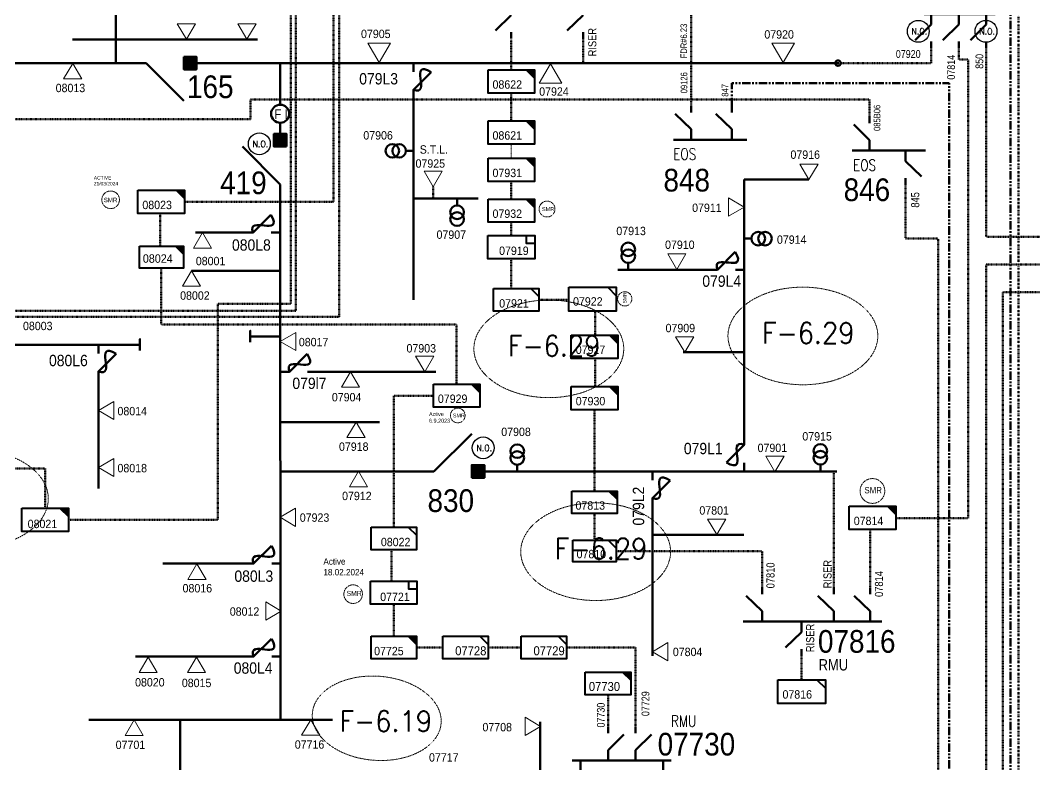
# Model space of a CAD drawing. Header units: metres. Extents: x 65984 to 144644, y -19036 to 23726.
# Drawn here: x 123070.7 to 123517.7, y 20400.7 to 20728.6 of the extents above; entities that cross this region are included whole.
import ezdxf
from ezdxf.enums import TextEntityAlignment as Align

# ---------------------------------------------------------------- set-up
doc = ezdxf.new("R2010")
doc.units = ezdxf.units.M
doc.header["$MEASUREMENT"] = 0
for name, pattern in [('( Phantom )', [2.5, 1.25, -0.25, 0.25, -0.25, 0.25, -0.25]), ('DGN Style 3', [0.013877, 0, -0.013877]), ('DGN Style 4', [1.6, 0.8, -0.4, 0, -0.4])]:
    doc.linetypes.add(name, pattern=pattern)
doc.layers.get('0').update_dxf_attribs({"color": 95, "lineweight": 40})
for name, color, linetype, lineweight in [('ABS', 7, 'Continuous', 40), ('ABS NUMBER', 112, 'Continuous', 30), ('d_eos', 111, 'Continuous', 40), ('d_eos no', 121, 'Continuous', 40), ('d_fco', 5, 'Continuous', 40), ('d_fco text', 95, 'Continuous', 40), ('d_oh branch', 94, 'Continuous', 40), ('d_switch', 95, 'Continuous', 40), ('d_tf', 1, 'Continuous', 40), ('d_tf no', 6, 'Continuous', 40), ('d_tf_200', 1, 'Continuous', 40), ('d_ug cable', 95, 'Continuous', 40), ('d_ug main line', 95, 'Continuous', 40), ('d_unit sub', 7, 'Continuous', 40), ('EARTH FAULT INDICATOR', 95, 'Continuous', 40), ('fedr no', 95, 'Continuous', 40), ('Level 37', 7, 'Continuous', 0), ('O H MAIN FEEDER', 4, 'Continuous', 100), ('SW N O', 114, 'Continuous', 30)]:
    doc.layers.add(name, color=color, linetype=linetype, lineweight=lineweight)
doc.styles.add('NASKHF', font='naskhf.shx', dxfattribs={"height": 8})
doc.styles.add('Style-Andalus', font='andlso.ttf')
doc.styles.add('Style-Arial', font='arial.ttf')
doc.styles.add('Style-ENGINEERING', font='ENGINEERING.shx')
doc.styles.add('Style-msdefault', font='msdefault.shx')
doc.styles.add('Style-STANDARD', font='STANDARD.shx')

# ---------------------------------------------------------------- blocks, each defined once
blk = doc.blocks.new('FUSE01')
at = {"color": 0, "linetype": 'ByBlock', "lineweight": -2}
blk.add_line((0, -17.15), (0, -22.55), dxfattribs=at)
at = {"color": 0, "linetype": 'ByBlock', "lineweight": -2, "flags": 128}
blk.add_lwpolyline([(0, 0.05), (0, -5.75), (-11.2, -16.95)], dxfattribs=at)
at = {"color": 0, "linetype": 'ByBlock', "lineweight": -2}
blk.add_open_spline([(-11.2, -16.95), (3.4, -25.35), (-11.6, -1.35), (0, -5.75)], degree=3, dxfattribs=at)
blk = doc.blocks.new('TFU_67')
at = {"layer": 'd_tf_200', "color": 251, "linetype": 'Continuous', "lineweight": 53}
blk.add_line((0, 10), (0, 0), dxfattribs=at)
for centre in [(0, 30), (0, 20)]:
    blk.add_circle(centre, 10, dxfattribs=at)
blk = doc.blocks.new('TF3')
at = {"color": 0, "linetype": 'ByBlock', "lineweight": -2}
for p, q in [((11.3, 9), (18.3, 9)), ((18.3, 9), (18.3, 2))]:
    blk.add_line(p, q, dxfattribs=at)
at = {"color": 0, "linetype": 'ByBlock', "lineweight": -2, "flags": 128}
blk.add_lwpolyline([(18.3, 2), (11.3, 2), (11.3, 9)], dxfattribs=at)
at = {"color": 0, "linetype": 'ByBlock', "lineweight": -2}
blk.add_3dface([(-21.7, 9), (18.3, 9), (18.3, -11), (-21.7, -11)], dxfattribs=at)
blk = doc.blocks.new('TF_8')
at = {"color": 0, "linetype": 'ByBlock', "lineweight": -2}
blk.add_line((6.3, 4.95), (9.9, 1.35), dxfattribs=at)
blk.add_3dface([(-10.1, 4.95), (9.9, 4.95), (9.9, -5.05), (-10.1, -5.05)], dxfattribs=at)
blk = doc.blocks.new('exist.us-1000kva')
at = {"color": 0, "linetype": 'ByBlock', "lineweight": -2, "flags": 128}
blk.add_lwpolyline([(39.99, 12.92), (32.8, 20), (40, 20)], close=True, dxfattribs=at)
at = {"color": 0, "linetype": 'ByBlock', "lineweight": -2, "extrusion": (0, 0, -1)}
blk.add_solid([(-39.99, 12.92), (-32.8, 20), (-40, 20)], dxfattribs=at)
at = {"color": 0, "linetype": 'ByBlock', "lineweight": -2, "xscale": 2, "yscale": 2}
blk.add_blockref('TF_8', (20.2, 10.1), dxfattribs=at)
blk = doc.blocks.new('ABS2_1_1')
at = {"color": 0, "linetype": 'ByBlock', "lineweight": -2, "ltscale": 500}
for q in [(-29900, 43500), (0, 0)]:
    blk.add_line((0, 13600), q, dxfattribs=at)
at = {"color": 0, "linetype": 'ByBlock', "lineweight": -2, "ltscale": 500, "flags": 128}
for points in [[(5000, 43600), (-5000, 43600), (-5000, 53600), (5000, 53600)], [(3791, 49653), (3791, 49653), (3791, 49653)]]:
    blk.add_lwpolyline(points, close=True, dxfattribs=at)
at = {"color": 0, "linetype": 'ByBlock', "lineweight": -2, "ltscale": 500}
for points in [[(5000, 43600), (-5000, 43600), (5000, 53600), (-5000, 53600)], [(3791, 49653), (3791, 49653), (3791, 49653)]]:
    blk.add_solid(points, dxfattribs=at)
blk = doc.blocks.new('*U919')
at = {"layer": 'EARTH FAULT INDICATOR', "color": 251, "linetype": 'Continuous', "lineweight": 100}
blk.add_circle((0.02, 0.13), 4, dxfattribs=at)
at = {"layer": 'EARTH FAULT INDICATOR', "color": 251, "lineweight": 140, "style": 'Style-Andalus', "width": 0.9}
blk.add_text('F I', height=4.234, dxfattribs=at).set_placement((-2.61, 2.11), align=Align.TOP_LEFT)
blk = doc.blocks.new('*U933')
at = {"layer": 'd_eos', "color": 251, "linetype": 'Continuous', "lineweight": 211, "ltscale": 0.638341}
for p, q in [((2.81, 10.59), (-3.99, 17.6)), ((7.46, 13.65), (7.46, -17.57)), ((-4.63, 10.59), (-7.46, 10.59)), ((7.46, 10.59), (2.81, 10.59)), ((2.81, -1.55), (-3.99, 5.45)), ((-4.63, -1.55), (-7.46, -1.55)), ((7.46, -1.55), (2.81, -1.55)), ((2.81, -13.69), (-3.99, -6.69)), ((-4.64, -13.69), (-7.46, -13.69)), ((7.46, -13.7), (2.81, -13.7))]:
    blk.add_line(p, q, dxfattribs=at)
blk = doc.blocks.new('*U930')
at = {"layer": 'd_eos', "color": 7, "linetype": 'Continuous', "lineweight": 211, "ltscale": 0.638341}
for p, q in [((-8.42, 12.09), (-8.42, 14.92)), ((-8.42, 4.65), (-15.42, 11.44)), ((-8.42, 0), (-8.42, 4.65)), ((-16.16, 0), (16.16, 0)), ((7.44, 0), (7.44, -4.65)), ((7.44, -4.65), (14.44, -11.45)), ((7.44, -12.1), (7.44, -14.92))]:
    blk.add_line(p, q, dxfattribs=at)
blk = doc.blocks.new('*U969')
at = {"layer": 'SW N O', "color": 3, "ltscale": 0.426762}
blk.add_circle((0, 0), 16.8, dxfattribs=at)
at = {"layer": 'SW N O', "color": 3, "style": 'Style-STANDARD'}
blk.add_text('N.O.', height=9.6, dxfattribs=at).set_placement((1.7, -0.2), align=Align.MIDDLE_CENTER)
blk = doc.blocks.new('TRA1_489')
at = {"layer": 'd_tf', "color": 3, "linetype": 'Continuous', "lineweight": 0, "ltscale": 0.000351504, "flags": 128}
blk.add_lwpolyline([(10, -17), (0, 0), (-10, -17)], close=True, dxfattribs=at)
blk = doc.blocks.new('TRA1_488')
at = {"layer": 'd_tf', "color": 3, "linetype": 'Continuous', "lineweight": 0, "ltscale": 0.000351504, "xscale": 1.000046564039523, "yscale": 1.000046564039523, "zscale": 1.000046564039523, "rotation": 180}
blk.add_blockref('TRA1_489', (0, 0), dxfattribs=at)
blk = doc.blocks.new('TRA1_491')
at = {"layer": 'd_tf', "color": 3, "linetype": 'Continuous', "lineweight": 0, "ltscale": 0.000351504, "extrusion": (0, 0, -1), "flags": 128}
blk.add_lwpolyline([(-10, -17), (0, 0), (10, -17)], close=True, dxfattribs=at)
blk = doc.blocks.new('TRA1_490')
at = {"layer": 'd_tf', "color": 3, "linetype": 'Continuous', "lineweight": 0, "ltscale": 0.000351504, "xscale": 1.000046564039522, "yscale": 1.000046564039522, "zscale": 1.000046564039522, "rotation": 180}
blk.add_blockref('TRA1_491', (0, 0), dxfattribs=at)
blk = doc.blocks.new('TRA1_495')
at = {"layer": 'd_tf', "color": 18, "linetype": 'Continuous', "lineweight": 0, "ltscale": 0.000351504, "flags": 128}
blk.add_lwpolyline([(10, -17), (0, 0), (-10, -17)], close=True, dxfattribs=at)
blk = doc.blocks.new('TRA1_494')
at = {"layer": 'd_tf', "color": 18, "linetype": 'Continuous', "lineweight": 0, "ltscale": 0.000351504, "xscale": 1.000046564039523, "yscale": 1.000046564039523, "zscale": 1.000046564039523, "rotation": 180}
blk.add_blockref('TRA1_495', (0, 0), dxfattribs=at)
blk = doc.blocks.new('TRA1_497')
at = {"layer": 'd_tf', "color": 251, "linetype": 'Continuous', "lineweight": 0, "ltscale": 0.000351504, "flags": 128}
blk.add_lwpolyline([(10, -17), (0, 0), (-10, -17)], close=True, dxfattribs=at)
blk = doc.blocks.new('TRA1_496')
at = {"layer": 'd_tf', "color": 251, "linetype": 'Continuous', "lineweight": 0, "ltscale": 0.000351504, "xscale": 1.000046564039523, "yscale": 1.000046564039523, "zscale": 1.000046564039523, "rotation": 180}
blk.add_blockref('TRA1_497', (0, 0), dxfattribs=at)
blk = doc.blocks.new('TRA1_503')
at = {"layer": 'd_tf', "color": 251, "linetype": 'Continuous', "lineweight": 0, "ltscale": 0.000355616, "flags": 128}
blk.add_lwpolyline([(10, -17), (0, 0), (-10, -17)], close=True, dxfattribs=at)
blk = doc.blocks.new('TRA1_502')
at = {"layer": 'd_tf', "color": 251, "linetype": 'Continuous', "lineweight": 0, "ltscale": 0.000355616, "xscale": 1.000046564039523, "yscale": 1.000046564039523, "zscale": 1.000046564039523, "rotation": 180}
blk.add_blockref('TRA1_503', (0, 0), dxfattribs=at)
blk = doc.blocks.new('TRA1_531')
at = {"layer": 'd_tf', "color": 251, "linetype": 'Continuous', "lineweight": 0, "ltscale": 0.000355616, "extrusion": (0, 0, -1), "flags": 128}
blk.add_lwpolyline([(-10.05, -17), (-0.05, 0), (9.95, -17)], close=True, dxfattribs=at)
blk = doc.blocks.new('TRA1_530')
at = {"layer": 'd_tf', "color": 251, "linetype": 'Continuous', "lineweight": 0, "ltscale": 0.000355616, "xscale": 1.000046564039522, "yscale": 1.000046564039522, "zscale": 1.000046564039522, "rotation": 180}
blk.add_blockref('TRA1_531', (0, 0), dxfattribs=at)

msp = doc.modelspace()

# ---------------------------------------------------------------- linework, layer by layer
at = {"layer": 'd_eos', "color": 251, "linetype": 'Continuous', "lineweight": 211, "ltscale": 0.638341}
for p, q in [((123287.07, 20730.91), (123280.06, 20724.12)), ((123318.73, 20730.91), (123311.73, 20724.11)), ((123287.07, 20723.47), (123287.07, 20720.64)), ((123318.73, 20723.47), (123318.73, 20720.64)), ((123397.57, 20475.82), (123397.57, 20478.64)), ((123429.23, 20475.81), (123429.23, 20478.64)), ((123445.21, 20475.82), (123445.21, 20478.65)), ((123397.57, 20468.37), (123390.57, 20475.17)), ((123429.23, 20468.37), (123422.23, 20475.17)), ((123445.21, 20468.38), (123438.21, 20475.17)), ((123397.57, 20463.72), (123397.57, 20468.37)), ((123429.23, 20463.72), (123429.23, 20468.37)), ((123445.21, 20463.73), (123445.21, 20468.38)), ((123450.33, 20463.73), (123389.23, 20463.72)), ((123414.98, 20463.73), (123414.98, 20459.08)), ((123414.98, 20459.08), (123407.98, 20452.29)), ((123414.98, 20451.64), (123414.98, 20448.82))]:
    msp.add_line(p, q, dxfattribs=at)
at = {"layer": 'd_eos', "color": 191, "linetype": 'Continuous', "lineweight": 211, "ltscale": 0.638341}
for p, q in [((123366.35, 20680.6), (123359.34, 20687.4)), ((123366.35, 20688.05), (123366.35, 20690.87)), ((123384.21, 20680.6), (123377.21, 20687.4)), ((123384.21, 20688.05), (123384.21, 20690.87)), ((123366.35, 20675.95), (123366.35, 20680.6)), ((123384.21, 20675.95), (123384.21, 20680.6)), ((123358.6, 20675.95), (123390.93, 20675.95))]:
    msp.add_line(p, q, dxfattribs=at)
at = {"layer": 'd_eos', "color": 3, "linetype": 'Continuous', "lineweight": 211, "ltscale": 0.638341}
for p, q in [((123329.7, 20414.62), (123329.7, 20417.45)), ((123329.7, 20407.18), (123336.7, 20413.97)), ((123341.84, 20414.63), (123341.84, 20417.45)), ((123341.84, 20407.18), (123348.85, 20413.98)), ((123329.7, 20402.53), (123329.7, 20407.18)), ((123341.84, 20402.53), (123341.84, 20407.18)), ((123357.58, 20402.53), (123313.9, 20402.53)), ((123317.55, 20403.04), (123317.55, 20398.39)), ((123353.99, 20402.53), (123353.99, 20397.88))]:
    msp.add_line(p, q, dxfattribs=at)
at = {"layer": 'd_oh branch', "color": 251, "linetype": 'Continuous', "lineweight": 100}
for p, q in [((123093.75, 20720.23), (123175.21, 20720.23)), ((123185.22, 20709.84), (123185.22, 20691.47)), ((123243.93, 20693.94), (123243.93, 20605.51)), ((123389.72, 20658.44), (123418.26, 20658.44)), ((123389.75, 20545.71), (123389.76, 20658.44)), ((123244.01, 20650.07), (123272.52, 20650.07)), ((123373.87, 20618.73), (123333.95, 20618.73)), ((123389.61, 20582.5), (123362.88, 20582.47)), ((123349.25, 20514.07), (123349.25, 20448.62)), ((123349.52, 20502.02), (123389.58, 20502.02))]:
    msp.add_line(p, q, dxfattribs=at)
at = {"layer": 'd_oh branch', "color": 3, "linetype": 'Continuous', "lineweight": 100}
for p, q in [((123185.22, 20683.47), (123185.22, 20678.59)), ((123171.21, 20635.09), (123147.87, 20635.09)), ((123185.28, 20618.26), (123146.15, 20618.26)), ((123185.23, 20589.36), (123171.99, 20589.36)), ((123201.02, 20573.83), (123253.74, 20573.83)), ((123185.29, 20551.58), (123228.91, 20551.58)), ((123245.65, 20529.89), (123185.28, 20529.89)), ((123272.22, 20529.89), (123430.5, 20529.89)), ((123169.45, 20489.29), (123133.53, 20489.29)), ((123169.45, 20448.33), (123121.38, 20448.33))]:
    msp.add_line(p, q, dxfattribs=at)
at = {"layer": 'd_oh branch', "color": 18, "linetype": 'Continuous', "lineweight": 100}
for p, q in [((123123.42, 20585.72), (123016.42, 20585.72)), ((123105.1, 20569.87), (123105.13, 20522.39))]:
    msp.add_line(p, q, dxfattribs=at)
at = {"layer": 'd_oh branch', "color": 30, "linetype": 'Continuous', "lineweight": 100, "flags": 128}
msp.add_lwpolyline([(123171.99, 20589.36), (123171.99, 20591.86), (123171.99, 20586.87)], dxfattribs=at)
at = {"layer": 'd_oh branch', "color": 18, "linetype": 'Continuous', "lineweight": 100, "flags": 128}
msp.add_lwpolyline([(123123.42, 20585.69), (123123.42, 20588.19), (123123.42, 20583.19)], dxfattribs=at)
at = {"layer": 'd_ug cable', "color": 251, "linetype": 'DGN Style 3', "lineweight": 13}
msp.add_line((123287.07, 20674.1), (123287.07, 20667.86), dxfattribs=at)
at = {"layer": 'd_ug cable', "color": 251, "linetype": 'DGN Style 3', "lineweight": 100}
for p, q in [((123252.65, 20650.16), (123252.64, 20655.32)), ((123287.07, 20649.91), (123287.07, 20657.6)), ((123287.07, 20633.88), (123287.07, 20639.64)), ((123287.08, 20623.56), (123287.08, 20610.51)), ((123323.74, 20521.26), (123323.74, 20557.07)), ((123323.74, 20511.31), (123323.74, 20499.55))]:
    msp.add_line(p, q, dxfattribs=at)
at = {"layer": 'd_ug cable', "color": 3, "linetype": 'DGN Style 3', "lineweight": 100}
for p, q in [((123132.34, 20629.27), (123132.34, 20643.36)), ((123234.28, 20495.36), (123234.29, 20481.57)), ((123245.26, 20452.29), (123256.83, 20452.29)), ((123276.83, 20452.29), (123291.35, 20452.29)), ((123329.7, 20417.45), (123329.7, 20431.53))]:
    msp.add_line(p, q, dxfattribs=at)
at = {"layer": 'd_ug cable', "color": 251, "linetype": 'DGN Style 3', "lineweight": 140}
msp.add_line((123445.21, 20478.65), (123445.21, 20504.31), dxfattribs=at)
at = {"layer": 'd_ug cable', "color": 191, "linetype": 'DGN Style 3', "lineweight": 106, "flags": 128}
msp.add_lwpolyline([(122843, 20977.07), (122843, 20886.44), (123313.93, 20886.44), (123313.93, 20785.95), (123366.35, 20785.95), (123366.35, 20690.87)], dxfattribs=at)
at = {"layer": 'd_ug cable', "color": 7, "linetype": 'DGN Style 3', "lineweight": 100, "flags": 128}
msp.add_lwpolyline([(122870.82, 20447.7), (122870.82, 20505.92), (122986.43, 20505.92), (122986.43, 20600.69), (123192.05, 20600.69), (123192.05, 20772.44), (123192.06, 20772.44), (123192.06, 20772.7), (123545.37, 20772.7), (123545.37, 20815.77), (123641.6, 20815.77), (123641.6, 20877.57)], dxfattribs=at)
at = {"layer": 'd_ug cable', "color": 18, "linetype": 'DGN Style 3', "lineweight": 100, "flags": 128}
for points in [[(123091.86, 20508.57), (123157.79, 20508.57), (123157.79, 20603.77), (123189.97, 20603.77), (123189.97, 20775.38), (123190, 20775.38), (123190, 20775.43), (123541.57, 20775.43), (123541.57, 20819.57), (123600.21, 20819.57), (123600.21, 20877.57)], [(123081.6, 20513.71), (123081.6, 20531.17), (123002.63, 20531.17)]]:
    msp.add_lwpolyline(points, dxfattribs=at)
at = {"layer": 'd_ug cable', "color": 3, "linetype": 'DGN Style 3', "lineweight": 100, "flags": 128}
for points in [[(123143, 20648.64), (123208.64, 20648.64), (123208.64, 20733.58), (123208.64, 20733.58), (123208.64, 20766.46), (123548.82, 20766.46), (123548.82, 20810.36), (123680.08, 20810.36), (123680.08, 20877.57)], [(123262.98, 20568.4), (123262.98, 20594.59), (123132.74, 20594.59), (123132.74, 20619.05)], [(123536.45, 20608.93), (123503.67, 20608.93), (123503.67, 19785.82), (114953.59, 19785.82), (114953.59, 20040.85), (114953.59, 20040.85), (114953.59, 20133.59)], [(123252.72, 20563.27), (123235.26, 20563.27), (123235.26, 20505.35)], [(123235.26, 20471.39), (123235.26, 20457.29)], [(123341.84, 20417.45), (123341.84, 20452.29), (123311.34, 20452.29)]]:
    msp.add_lwpolyline(points, dxfattribs=at)
at = {"layer": 'd_ug cable', "color": 57, "linetype": '( Phantom )', "lineweight": 106, "ltscale": 2.94, "true_color": 0x7d8a21, "flags": 128}
msp.add_lwpolyline([(124127.2, 20304.75), (124127.2, 20097.15), (123507.01, 20097.15), (123507.01, 20781.46), (123227.81, 20781.46), (123227.81, 20843.75)], dxfattribs=at)
at = {"layer": 'd_ug cable', "color": 6, "linetype": 'DGN Style 3', "lineweight": 100, "flags": 128}
msp.add_lwpolyline([(122944.1, 20496.84), (122990.27, 20496.84), (122990.27, 20598.03), (123211.27, 20598.03), (123211.27, 20730.87), (123211.27, 20730.87), (123211.27, 20763.35), (123692.55, 20763.35), (123692.55, 20776.77)], dxfattribs=at)
at = {"layer": 'd_ug cable', "color": 251, "linetype": 'DGN Style 3', "lineweight": 100, "flags": 128}
for points in [[(123287.07, 20720.23), (123287.07, 20706.81)], [(123318.73, 20720.64), (123318.73, 20709.76)], [(123287.07, 20696.55), (123287.07, 20684.37)], [(123299.45, 20605.51), (123312.65, 20605.51)], [(123324.05, 20600.28), (123324.05, 20589.96)], [(123324.05, 20579.7), (123324.05, 20567.33)], [(123429.23, 20478.22), (123429.23, 20529.89)], [(123333.24, 20494.8), (123397.57, 20494.8), (123397.57, 20478.64)], [(123414.98, 20438.14), (123414.98, 20448.82)]]:
    msp.add_lwpolyline(points, dxfattribs=at)
at = {"layer": 'd_ug cable', "color": 251, "linetype": 'DGN Style 3', "lineweight": 140, "flags": 128}
for points in [[(123430.92, 20709.76), (123472.12, 20709.76), (123472.12, 20716.45)], [(123484.26, 20716.45), (123484.26, 20711.38), (123488.43, 20711.38), (123488.43, 20509.33), (123456.54, 20509.33)], [(123496.41, 20717.78), (123496.41, 20633.22), (123536.45, 20633.22)]]:
    msp.add_lwpolyline(points, dxfattribs=at)
at = {"layer": 'd_ug cable', "color": 5, "linetype": 'DGN Style 3', "lineweight": 100, "flags": 128}
for points in [[(122820.14, 20705.96), (122820.14, 20685.06), (123172.2, 20685.06), (123172.2, 20693.74), (123444.98, 20693.74), (123444.98, 20686.14)], [(123460.83, 20656.3), (123460.83, 20632.46), (123475.13, 20632.46), (123475.13, 19772.86), (114852.43, 19771), (114852.67, 19985.2), (114852.67, 19985.2), (114852.67, 19985.5)]]:
    msp.add_lwpolyline(points, dxfattribs=at)
at = {"layer": 'd_ug cable', "color": 191, "linetype": '( Phantom )', "lineweight": 106, "ltscale": 2.94, "flags": 128}
msp.add_lwpolyline([(123384.21, 20690.87), (123384.21, 20700.94), (123480.12, 20700.94), (123480.12, 19778.95), (114898.62, 19778.95), (114898.62, 19923.56)], dxfattribs=at)
at = {"layer": 'd_ug cable', "color": 30, "linetype": 'DGN Style 3', "lineweight": 140, "flags": 128}
msp.add_lwpolyline([(123535.66, 20621.08), (123496.41, 20621.08), (123496.41, 19991.38), (117971.14, 19991.38), (117971.14, 20024.1)], dxfattribs=at)
at = {"layer": 'd_ug cable', "color": 2, "linetype": 'DGN Style 3', "lineweight": 13}
for centre, radius in [((123110.49, 20649.55), 3.89), ((123302.82, 20645.48), 3.5), ((123337.07, 20605.92), 3.15), ((123217.36, 20475.83), 4.1)]:
    msp.add_circle(centre, radius, dxfattribs=at)
at = {"layer": 'd_ug cable', "color": 1, "linetype": 'DGN Style 3', "lineweight": 13}
for centre, radius in [((123263.48, 20554.55), 3.24), ((123446.22, 20521.29), 5.46)]:
    msp.add_circle(centre, radius, dxfattribs=at)
at = {"layer": 'd_ug main line', "color": 60, "linetype": 'DGN Style 4', "lineweight": 140, "flags": 128}
msp.add_lwpolyline([(118699.08, 20085.49), (118699.08, 19955.46), (123510.56, 19955.46), (123510.56, 20787.74), (123417, 20787.74), (123417, 20795.37)], dxfattribs=at)
at = {"layer": 'fedr no', "color": 82, "linetype": 'DGN Style 3', "lineweight": 13, "true_color": 0x1dc70e}
for centre in [(123415.58, 20589.58), (123303.6, 20583.91), (123049.98, 20517.91)]:
    msp.add_ellipse(centre, major_axis=(33.02, 0), ratio=0.651175, dxfattribs=at)
at = {"layer": 'fedr no', "color": 3, "linetype": 'DGN Style 3', "lineweight": 13}
for centre, major_axis in [((123324.25, 20494.54), (33.02, 0)), ((123227.76, 20421.16), (28.38, -2.16))]:
    msp.add_ellipse(centre, major_axis=major_axis, ratio=0.651175, dxfattribs=at)
at = {"layer": 'O H MAIN FEEDER', "color": 251, "lineweight": 211, "ltscale": 0.426762}
for p, q in [((123112.74, 20762.09), (123112.74, 20709.82)), ((123019.82, 20709.76), (123120.83, 20709.76)), ((123146.27, 20709.76), (123360.22, 20709.76)), ((123360.22, 20709.76), (123430.92, 20709.76))]:
    msp.add_line(p, q, dxfattribs=at)
at = {"layer": 'O H MAIN FEEDER', "color": 3, "lineweight": 211, "ltscale": 0.960543}
for p, q in [((123185.28, 20420.45), (123185.25, 20648.8)), ((123208.33, 20420.43), (123100.91, 20420.43)), ((123141.09, 20420.42), (123141.13, 20353)), ((123299.86, 20365.34), (123299.84, 20419.56))]:
    msp.add_line(p, q, dxfattribs=at)
at = {"layer": 'O H MAIN FEEDER', "color": 3, "lineweight": 211, "ltscale": 0.426762}
msp.add_circle((123431.04, 20709.76), 1.2, dxfattribs=at)

# ---------------------------------------------------------------- block references
at = {"layer": 'ABS', "color": 251, "linetype": 'Continuous', "lineweight": 211, "ltscale": 0.829472, "xscale": 0.000555747191877611, "yscale": -0.0005557471918776113, "zscale": 0.0003680335276451397, "rotation": 90.00000000000024}
msp.add_blockref('ABS2_1_1', (123118.52, 20709.76), dxfattribs=at)
at = {"layer": 'ABS', "color": 3, "linetype": 'Continuous', "lineweight": 211, "ltscale": 0.829472, "xscale": 0.000555747191877611, "yscale": 0.000555747191877611, "zscale": 0.0003680335276451397}
for p, rotation in [((123185.25, 20648.8), 359.9999999999998), ((123245.44, 20529.89), 269.9999999999998)]:
    msp.add_blockref('ABS2_1_1', p, dxfattribs=dict(at, rotation=rotation))
at = {"layer": 'd_eos', "color": 251, "linetype": 'Continuous', "lineweight": 211, "ltscale": 0.638341, "rotation": 90.00000000000006}
msp.add_blockref('*U933', (123482.71, 20723.91), dxfattribs=at)
at = {"layer": 'd_eos', "color": 7, "linetype": 'Continuous', "lineweight": 211, "ltscale": 0.638341}
msp.add_blockref('*U930', (123453.4, 20671.22), dxfattribs=at)
at = {"layer": 'd_fco', "color": 251, "linetype": 'Continuous', "lineweight": 100, "xscale": 0.7}
for p, yscale, zscale, rotation in [((123243.93, 20693.98), 0.7, 0.1195349878656586, 180), ((123373.91, 20618.73), -0.7, 0.2499179648993302, 270), ((123349.25, 20514.11), 0.7, 0.2499179648993302, 180)]:
    msp.add_blockref('FUSE01', p, dxfattribs=dict(at, yscale=yscale, zscale=zscale, rotation=rotation))
at = {"layer": 'd_fco', "color": 3, "linetype": 'Continuous', "lineweight": 100, "xscale": 0.7, "yscale": -0.7, "zscale": 0.2499179648993302, "rotation": 270}
for p in [(123169.26, 20635.09), (123185.29, 20573.83), (123169.48, 20489.29), (123169.49, 20448.33)]:
    msp.add_blockref('FUSE01', p, dxfattribs=at)
at = {"layer": 'd_fco', "color": 18, "linetype": 'Continuous', "lineweight": 100, "xscale": 0.7, "yscale": 0.7, "zscale": 0.2499179648993302, "rotation": 180}
msp.add_blockref('FUSE01', (123105.1, 20569.91), dxfattribs=at)
at = {"layer": 'd_fco', "color": 251, "linetype": 'Continuous', "lineweight": 100, "xscale": 0.7, "yscale": 0.7, "zscale": 0.2499179648993302}
msp.add_blockref('FUSE01', (123389.75, 20545.68), dxfattribs=at)
at = {"layer": 'd_tf', "color": 251, "linetype": 'Continuous', "lineweight": 0, "ltscale": 0.000355616}
for name, p, xscale, yscale, zscale, rotation in [('TRA1_502', (123143.86, 20720.25), 0.4, 0.4, 0.4, 359.9999999999999), ('TRA1_502', (123170.57, 20720.25), 0.4, 0.4, 0.4, 359.9999999999999), ('TRA1_530', (123406.93, 20710.04), 0.4998592052624514, 0.4998592052624514, 0.4998592052624514, 359.9999999999999), ('TRA1_502', (123093.78, 20709.63), 0.4, 0.4, 0.4, 180)]:
    msp.add_blockref(name, p, dxfattribs=dict(at, xscale=xscale, yscale=yscale, zscale=zscale, rotation=rotation))
at = {"layer": 'd_tf', "color": 251, "linetype": 'Continuous', "lineweight": 0, "ltscale": 0.000355616, "extrusion": (0, 0, -1), "xscale": 0.4998592052624514, "yscale": 0.4998592052624514, "zscale": 0.4998592052624514}
for p, rotation in [((-123228.83, 20710.01), 359.9999999999999), ((-123304.36, 20709.47), 180)]:
    msp.add_blockref('TRA1_530', p, dxfattribs=dict(at, rotation=rotation))
at = {"layer": 'd_tf', "color": 251, "linetype": 'Continuous', "lineweight": 0, "ltscale": 0.000351504, "extrusion": (0, 0, -1), "xscale": 0.4, "yscale": 0.4, "zscale": 0.4}
for p, rotation in [((-123418.25, 20658.44), 359.9999999999999), ((-123349.27, 20450.49), 89.99999999999997)]:
    msp.add_blockref('TRA1_496', p, dxfattribs=dict(at, rotation=rotation))
at = {"layer": 'd_tf', "color": 251, "linetype": 'Continuous', "lineweight": 0, "ltscale": 0.000351504, "xscale": 0.4, "yscale": 0.4, "zscale": 0.4}
for p, rotation in [((123252.64, 20655.31), 359.9999999999999), ((123389.64, 20646.38), 89.99999999999997), ((123363.5, 20582.46), 359.9999999999999), ((123403.26, 20529.77), 359.9999999999999), ((123377.59, 20502.1), 359.9999999999999)]:
    msp.add_blockref('TRA1_496', p, dxfattribs=dict(at, rotation=rotation))
at = {"layer": 'd_tf', "color": 3, "linetype": 'Continuous', "lineweight": 0, "ltscale": 0.000351504, "xscale": 0.4, "yscale": 0.4, "zscale": 0.4}
for name, p, rotation in [('TRA1_488', (123150.95, 20635.09), 180), ('TRA1_490', (123185.26, 20587.12), 270), ('TRA1_488', (123248.89, 20573.84), 359.9999999999999), ('TRA1_488', (123216.22, 20573.77), 180), ('TRA1_488', (123218.63, 20551.59), 180), ('TRA1_488', (123219.72, 20529.98), 180), ('TRA1_490', (123185.15, 20509.7), 270), ('TRA1_488', (123148.52, 20489.14), 180), ('TRA1_488', (123127.06, 20448.08), 180), ('TRA1_488', (123148.35, 20448.1), 180), ('TRA1_488', (123120.89, 20420.42), 180), ('TRA1_488', (123198.65, 20420.47), 180), ('TRA1_488', (123299.99, 20417.59), 89.99999999999997)]:
    msp.add_blockref(name, p, dxfattribs=dict(at, rotation=rotation))
at = {"layer": 'd_tf', "color": 251, "linetype": 'Continuous', "lineweight": 0, "ltscale": 0.000351504, "xscale": 0.4, "yscale": 0.4, "zscale": 0.4}
msp.add_blockref('TRA1_496', (123359.99, 20618.88), dxfattribs=at)
at = {"layer": 'd_tf', "color": 3, "linetype": 'Continuous', "lineweight": 0, "ltscale": 0.000351504, "extrusion": (0, 0, -1), "xscale": 0.4, "yscale": 0.4, "zscale": 0.4}
for p, rotation in [((-123146.13, 20618.26), 180.0000000000001), ((-123185.66, 20468.41), 270)]:
    msp.add_blockref('TRA1_488', p, dxfattribs=dict(at, rotation=rotation))
at = {"layer": 'd_tf', "color": 18, "linetype": 'Continuous', "lineweight": 0, "ltscale": 0.000351504, "xscale": 0.4, "yscale": 0.4, "zscale": 0.4, "rotation": 270}
for p in [(123105.16, 20556.76), (123105.16, 20531.65)]:
    msp.add_blockref('TRA1_494', p, dxfattribs=at)
at = {"layer": 'd_tf_200', "color": 251, "linetype": 'Continuous', "lineweight": 53}
for p, xscale, yscale, zscale, rotation in [((123243.65, 20671.12), 0.3, 0.3, 0.3, 89.9999999999999), ((123389.9, 20632.45), 0.2999999999999999, 0.2999999999999999, 0.2999999999999999, 269.9999999999999), ((123338.6, 20618.73), 0.2999999999999999, 0.2999999999999999, 0.2999999999999999, 359.9219999999999), ((123289.69, 20529.82), 0.3, 0.3, 0.3, 359.9999999999999), ((123423.29, 20529.93), 0.3, 0.3, 0.3, 359.9999999999999)]:
    msp.add_blockref('TFU_67', p, dxfattribs=dict(at, xscale=xscale, yscale=yscale, zscale=zscale, rotation=rotation))
at = {"layer": 'd_tf_200', "color": 251, "linetype": 'Continuous', "lineweight": 53, "extrusion": (0, 0, -1), "xscale": 0.3, "yscale": 0.3, "zscale": 0.3, "rotation": 179.9999999999999}
msp.add_blockref('TFU_67', (-123263.17, 20650.07), dxfattribs=at)
at = {"layer": 'd_unit sub', "color": 251, "linetype": 'Continuous', "lineweight": 40}
for name, p, xscale, yscale, zscale in [('exist.us-1000kva', (123276.8, 20696.55), 0.513187992560043, 0.513187992560043, 0.4841668605426693), ('exist.us-1000kva', (123276.8, 20674.1), 0.513187992560043, 0.513187992560043, 0.4841668605426693), ('exist.us-1000kva', (123276.8, 20657.6), 0.513187992560043, 0.513187992560043, 0.4841668605426693), ('TF3', (123287.96, 20629.24), 0.5164304826679771, 0.5164304826679771, 0.1574483178865783), ('TF_8', (123289.36, 20605.56), 0.999671859597321, 0.999671859597321, 0.2499179648993302), ('exist.us-1000kva', (123313.48, 20579.7), 0.513187992560043, 0.513187992560043, 0.4841668605426693), ('exist.us-1000kva', (123313.48, 20557.07), 0.513187992560043, 0.513187992560043, 0.4841668605426693), ('exist.us-1000kva', (123313.8, 20511.31), 0.4972370366288623, 0.4972370366288623, 0.4841668605426693), ('TF_8', (123323.84, 20494.85), 0.9499999999999998, 0.9499999999999998, 0.4267622666565712), ('TF_8', (123415.09, 20432.94), 1.050783347005979, 1.050783347005979, 0.2499179648993302)]:
    msp.add_blockref(name, p, dxfattribs=dict(at, xscale=xscale, yscale=yscale, zscale=zscale))
at = {"layer": 'd_unit sub', "color": 2, "linetype": 'Continuous', "lineweight": 40}
for name, p, xscale, yscale, zscale in [('exist.us-1000kva', (123122.48, 20643.51), 0.513187992560043, 0.513187992560043, 0.4841668605426693), ('exist.us-1000kva', (123276.81, 20639.64), 0.513187992560043, 0.513187992560043, 0.4841668605426693), ('TF_8', (123322.97, 20605.84), 1.045733608089408, 1.045733608089408, 0.2499179648993302), ('exist.us-1000kva', (123252.72, 20558.14), 0.513187992560043, 0.513187992560043, 0.4841668605426693), ('exist.us-1000kva', (123436.01, 20504.31), 0.513187992560043, 0.513187992560043, 0.4841668605426693), ('TF3', (123236.12, 20476.99), 0.5086617792723244, 0.5086617792723244, 0.1475740590934058)]:
    msp.add_blockref(name, p, dxfattribs=dict(at, xscale=xscale, yscale=yscale, zscale=zscale))
at = {"layer": 'd_unit sub', "color": 3, "linetype": 'Continuous', "lineweight": 40}
for name, p, xscale, yscale, zscale in [('exist.us-1000kva', (123123.16, 20619.37), 0.4860355517460568, 0.4860355517460568, 0.4357501744884024), ('TF_8', (123235.36, 20500.4), 0.999671859597321, 0.999671859597321, 0.2499179648993302), ('exist.us-1000kva', (123225.25, 20447.28), 0.5004567291912441, 0.5004567291912441, 0.8199408297222127), ('TF_8', (123266.93, 20452.34), 0.999671859597321, 0.999671859597321, 0.2499179648993302), ('TF_8', (123301.45, 20452.34), 0.999671859597321, 0.999671859597321, 0.2499179648993302), ('exist.us-1000kva', (123319.69, 20431.53), 0.5004567291912441, 0.5004567291912441, 0.8199408297222127)]:
    msp.add_blockref(name, p, dxfattribs=dict(at, xscale=xscale, yscale=yscale, zscale=zscale))
at = {"layer": 'd_unit sub', "color": 18, "linetype": 'Continuous', "lineweight": 40, "xscale": 0.513187992560043, "yscale": 0.513187992560043, "zscale": 0.4841668605426693}
msp.add_blockref('exist.us-1000kva', (123071.33, 20503.44), dxfattribs=at)
at = {"layer": 'EARTH FAULT INDICATOR', "color": 251, "linetype": 'Continuous', "lineweight": 100}
msp.add_blockref('*U919', (123185.2, 20687.33), dxfattribs=at)
at = {"layer": 'SW N O', "color": 3, "xscale": 0.2867731251001515, "yscale": 0.2867731251001515, "zscale": 0.2867731251001515}
for p in [(123466.44, 20723.78), (123496.29, 20723.78), (123176.01, 20674.21), (123274.67, 20540.28)]:
    msp.add_blockref('*U969', p, dxfattribs=at)

# ---------------------------------------------------------------- texts
at = {"layer": 'ABS NUMBER', "color": 251, "lineweight": 140, "style": 'Style-Arial', "width": 0.88}
msp.add_text('165', height=10, dxfattribs=at).set_placement((123144.15, 20704.35), align=Align.TOP_LEFT)
at = {"layer": 'ABS NUMBER', "color": 3, "lineweight": 140, "style": 'Style-Arial', "width": 0.88}
for s, p in [('419', (123158.75, 20662.03)), ('830', (123250.15, 20522.03))]:
    msp.add_text(s, height=10, dxfattribs=at).set_placement(p, align=Align.TOP_LEFT)
at = {"layer": 'd_eos no', "color": 191, "linetype": 'Continuous', "lineweight": 140, "style": 'Style-Arial', "width": 0.88}
msp.add_text('848', height=10, dxfattribs=at).set_placement((123354.14, 20663.2), align=Align.TOP_LEFT)
at = {"layer": 'd_eos no', "color": 7, "linetype": 'Continuous', "lineweight": 140, "style": 'Style-Arial', "width": 0.88}
for s, p in [('846', (123433.54, 20658.98)), ('07816', (123422.22, 20460.02))]:
    msp.add_text(s, height=10, dxfattribs=at).set_placement(p, align=Align.TOP_LEFT)
at = {"layer": 'd_eos no', "color": 3, "linetype": 'Continuous', "lineweight": 140, "style": 'Style-Arial', "width": 0.88}
msp.add_text('07730', height=10, dxfattribs=at).set_placement((123351.57, 20414.75), align=Align.TOP_LEFT)
at = {"layer": 'd_fco text', "color": 251, "linetype": 'Continuous', "lineweight": 70, "style": 'Style-msdefault', "width": 0.92}
for s, rotation, p in [('079L3', 0.039, (123220.04, 20705.37)), ('079L1', 0.039, (123363.12, 20542.49)), ('079L2', 90.039, (123340.62, 20506.06))]:
    msp.add_text(s, height=5, rotation=rotation, dxfattribs=at).set_placement(p, align=Align.TOP_LEFT)
at = {"layer": 'd_fco text', "color": 3, "linetype": 'Continuous', "lineweight": 70, "style": 'Style-msdefault', "width": 0.92}
msp.add_text('080L8', height=5, dxfattribs=at).set_placement((123172.52, 20629.64), align=Align.MIDDLE_CENTER)
at = {"layer": 'd_fco text', "color": 251, "linetype": 'Continuous', "lineweight": 70, "style": 'Style-msdefault', "width": 0.92}
msp.add_text('079L4', height=5, rotation=0.039, dxfattribs=at).set_placement((123388.35, 20616.23), align=Align.TOP_RIGHT)
at = {"layer": 'd_fco text', "color": 18, "linetype": 'Continuous', "lineweight": 70, "style": 'Style-msdefault', "width": 0.92}
msp.add_text('080L6', height=5, rotation=0.039, dxfattribs=at).set_placement((123091.87, 20578.76), align=Align.MIDDLE_CENTER)
at = {"layer": 'd_fco text', "color": 3, "linetype": 'Continuous', "lineweight": 70, "style": 'Style-msdefault', "width": 0.92}
for s, p in [('079l7', (123205.63, 20571.22)), ('080L3', (123182.13, 20486.28)), ('080L4', (123181.84, 20445.8))]:
    msp.add_text(s, height=5, rotation=0.039, dxfattribs=at).set_placement(p, align=Align.TOP_RIGHT)
at = {"layer": 'd_switch', "color": 2, "linetype": 'Continuous', "lineweight": 30, "style": 'Style-msdefault', "width": 0.857143}
for s, height, p in [('FDR#6.23', 2.92, (123361.63, 20711.86)), ('085B06', 2.92, (123446.82, 20679.87)), ('845', 3.576, (123463.3, 20646.1))]:
    msp.add_text(s, height=height, rotation=90, dxfattribs=at).set_placement(p, align=Align.TOP_LEFT)
at = {"layer": 'd_switch', "color": 251, "linetype": 'Continuous', "lineweight": 30, "style": 'Style-msdefault', "width": 0.857143}
msp.add_text('RISER', height=3.576, rotation=90.0393, dxfattribs=at).set_placement((123320.98, 20725.26), align=Align.TOP_RIGHT)
at = {"layer": 'd_switch', "color": 251, "linetype": 'Continuous', "lineweight": 30, "style": 'Style-ENGINEERING', "width": 0.857143}
msp.add_text('07920', height=3.43, dxfattribs=at).set_placement((123456.53, 20715.51), align=Align.TOP_LEFT)
at = {"layer": 'd_switch', "color": 251, "linetype": 'Continuous', "lineweight": 30, "width": 0.857143}
for s, height, style, p in [('850', 3.43, 'Style-ENGINEERING', (123491.66, 20707.26)), ('07814', 3.43, 'Style-ENGINEERING', (123479.19, 20702.48)), ('RISER', 3.576, 'Style-msdefault', (123424.65, 20478.4)), ('07810', 3.576, 'Style-msdefault', (123399.5, 20478.4)), ('07814', 3.576, 'Style-msdefault', (123447.32, 20474.6)), ('RISER', 3.576, 'Style-msdefault', (123417.01, 20450.26))]:
    msp.add_text(s, height=height, rotation=90, dxfattribs=dict(at, style=style)).set_placement(p, align=Align.TOP_LEFT)
at = {"layer": 'd_switch', "color": 191, "linetype": 'Continuous', "lineweight": 30, "style": 'Style-msdefault', "width": 0.857143}
for s, p in [('09126', (123361.72, 20696.47)), ('847', (123379.83, 20694.97))]:
    msp.add_text(s, height=2.92, rotation=90, dxfattribs=at).set_placement(p, align=Align.TOP_LEFT)
at = {"layer": 'd_switch', "color": 3, "linetype": 'Continuous', "lineweight": 30, "style": 'Style-ENGINEERING', "width": 0.857143}
for s, p in [('07729', (123344.48, 20433.05)), ('07730', (123324.81, 20428.02))]:
    msp.add_text(s, height=3.43, rotation=90, dxfattribs=at).set_placement(p, align=Align.TOP_RIGHT)
at = {"layer": 'd_tf no', "color": 251, "linetype": 'Continuous', "lineweight": 40, "style": 'Style-msdefault', "width": 0.945946}
for s, p in [('07905', (123220.84, 20720.79)), ('07907', (123254.12, 20632.36)), ('07915', (123415.34, 20543.52))]:
    msp.add_text(s, height=3.7, dxfattribs=at).set_placement(p)
for s, p in [('07920', (123398.6, 20724.25)), ('08013', (123086.26, 20700.67)), ('08622', (123278.79, 20702.19)), ('07924', (123299.36, 20699.1)), ('07906', (123221.85, 20679.8)), ('08621', (123278.79, 20679.75)), ('S.T.L.', (123246.71, 20673.58)), ('07916', (123410.1, 20671.3)), ('07925', (123244.86, 20667.4)), ('07931', (123278.79, 20663.25)), ('07911', (123366.76, 20647.89)), ('07914', (123404.15, 20633.87)), ('07921', (123281.73, 20605.77)), ('07909', (123355.05, 20594.91)), ('07927', (123315.47, 20585.35)), ('07930', (123315.47, 20562.71)), ('07908', (123282.65, 20549.18)), ('07901', (123395.62, 20542.13)), ('07813', (123315.36, 20516.75)), ('07801', (123369.96, 20514.56)), ('07810', (123315.85, 20495.35)), ('07804', (123358.26, 20452.24)), ('07816', (123406.59, 20433.52))]:
    msp.add_text(s, height=3.7, dxfattribs=at).set_placement(p, align=Align.TOP_LEFT)
at = {"layer": 'd_tf no', "color": 1, "linetype": 'Continuous', "lineweight": 40, "style": 'Style-msdefault', "width": 0.945946}
for height, p in [(1.966, (123107.45, 20650.46)), (1.77, (123300.59, 20646.35)), (2.185, (123214.45, 20477.28))]:
    msp.add_text('SMR', height=height, dxfattribs=at).set_placement(p, align=Align.TOP_LEFT)
at = {"layer": 'd_tf no', "color": 121, "linetype": 'Continuous', "lineweight": 40, "style": 'Style-msdefault', "width": 0.945946}
msp.add_text('08023', height=3.7, dxfattribs=at).set_placement((123124.47, 20649.15), align=Align.TOP_LEFT)
at = {"layer": 'd_tf no', "color": 2, "linetype": 'Continuous', "lineweight": 40, "style": 'Style-msdefault', "width": 0.945946}
for s, p in [('07932', (123278.8, 20645.29)), ('07922', (123314.28, 20606.64)), ('07929', (123254.71, 20563.78)), ('07814', (123438, 20509.96))]:
    msp.add_text(s, height=3.7, dxfattribs=at).set_placement(p, align=Align.TOP_LEFT)
at = {"layer": 'd_tf no', "color": 251, "linetype": 'Continuous', "lineweight": 40, "style": 'Style-msdefault', "width": 0.945946}
msp.add_text('07913', height=3.7, dxfattribs=at).set_placement((123346.38, 20633.99), align=Align.RIGHT)
msp.add_text('07919', height=3.7, rotation=359.9333, dxfattribs=at).set_placement((123294.71, 20628.95), align=Align.TOP_RIGHT)
msp.add_text('07910', height=3.7, dxfattribs=at).set_placement((123367.85, 20631.61), align=Align.TOP_RIGHT)
at = {"layer": 'd_tf no', "color": 3, "linetype": 'Continuous', "lineweight": 40, "style": 'Style-msdefault'}
for s, height, width, p in [('08024', 3.741, 0.945946, (123124.68, 20625.55)), ('08001', 3.7, 0.945946, (123148.03, 20624.43)), ('08017', 3.7, 0.945946, (123193.43, 20588.73)), ('07903', 3.7, 0.945946, (123240.88, 20585.99)), ('07904', 3.7, 0.945946, (123207.98, 20564.46)), ('07918', 3.7, 0.945946, (123211.12, 20542.67)), ('07912', 3.7, 0.945946, (123212.49, 20520.96)), ('07923', 3.7, 0.945946, (123193.84, 20511.42)), ('07725', 3.7, 0.945946, (123226.61, 20452.62)), ('07730', 4, 0.925, (123321.24, 20437.16)), ('07708', 3.7, 0.945946, (123274.35, 20419.11)), ('07701', 3.7, 0.945946, (123112.71, 20411.31)), ('07716', 3.7, 0.945946, (123191.64, 20411.45)), ('07717', 3.7, 0.945946, (123250.8, 20405.77))]:
    msp.add_text(s, height=height, dxfattribs=dict(at, width=width)).set_placement(p, align=Align.TOP_LEFT)
for s, height, width, p in [('08002', 3.7, 0.945946, (123154.13, 20609.23)), ('08022', 3.7, 0.945946, (123242.61, 20500.66)), ('08016', 3.7, 0.945946, (123155.21, 20480.3)), ('08012', 3.7, 0.945946, (123176.01, 20470.03)), ('07728', 4, 0.925, (123276.1, 20452.89)), ('07729', 4, 0.925, (123310.61, 20452.89)), ('08020', 3.7, 0.945946, (123134.27, 20438.87)), ('08015', 3.7, 0.945946, (123154.88, 20438.58))]:
    msp.add_text(s, height=height, dxfattribs=dict(at, width=width)).set_placement(p, align=Align.TOP_RIGHT)
at = {"layer": 'd_tf no', "color": 1, "linetype": 'Continuous', "lineweight": 40, "style": 'Style-msdefault', "width": 0.945946}
msp.add_text('SMR', height=1.593, rotation=90, dxfattribs=at).set_placement((123336.28, 20603.91), align=Align.TOP_LEFT)
at = {"layer": 'd_tf no', "color": 18, "linetype": 'Continuous', "lineweight": 40, "style": 'Style-msdefault', "width": 0.945946}
for s, p in [('08003', (123071.86, 20595.83)), ('08014', (123113.5, 20558.32)), ('08018', (123113.5, 20533.21)), ('08021', (123073.92, 20508.63))]:
    msp.add_text(s, height=3.7, dxfattribs=at).set_placement(p, align=Align.TOP_LEFT)
at = {"layer": 'd_tf no', "color": 121, "linetype": 'Continuous', "lineweight": 40, "style": 'Style-msdefault', "width": 0.945946}
msp.add_text('07721', height=3.7, dxfattribs=at).set_placement((123242.3, 20476.49), align=Align.TOP_RIGHT)
at = {"layer": 'd_tf no', "color": 121, "linetype": 'Continuous', "lineweight": 40, "attachment_point": 1, "style": 'NASKHF'}
for s, insert, char_height in [('\\Fmsdefault;\\H1x;\\W0.945946;ACTIVE\\P21/03/2024', (123103.08, 20660.04), 1.5562), ('\\Fmsdefault;\\H1x;\\W0.945946;Active\\P6.9.2023', (123250.8, 20556.01), 1.743), ('\\Fmsdefault;\\H1x;\\W0.945946;Active\\P18.02.2024', (123204.26, 20491.64), 2.8276)]:
    msp.add_mtext(s, dxfattribs=dict(at, insert=insert, char_height=char_height))
at = {"layer": 'd_tf no', "color": 2, "lineweight": 13, "attachment_point": 1, "style": 'NASKHF'}
for insert, char_height in [((123261.34, 20555.38), 1.6766), ((123442.69, 20523.05), 2.8143)]:
    msp.add_mtext('\\Fmsdefault;\\H1x;\\W0.925;SMR\\P', dxfattribs=dict(at, insert=insert, char_height=char_height))
at = {"layer": 'fedr no', "color": 6, "linetype": 'Continuous', "lineweight": 40, "char_height": 9.172, "attachment_point": 5, "style": 'Style-STANDARD'}
for insert in [(123417.94, 20590.9), (123305.96, 20585.23), (123326.61, 20495.86)]:
    msp.add_mtext('F-6.29', dxfattribs=dict(at, insert=insert))
at = {"layer": 'fedr no', "color": 3, "linetype": 'Continuous', "lineweight": 40, "insert": (123231.76, 20419.89), "char_height": 9.172, "attachment_point": 5, "style": 'Style-STANDARD'}
msp.add_mtext('F-6.19', dxfattribs=at)
at = {"layer": 'Level 37', "color": 191, "linetype": 'Continuous', "lineweight": 53, "style": 'Style-STANDARD', "width": 0.854701}
msp.add_text('EOS', height=4.993, dxfattribs=at).set_placement((123363.5, 20669.7), align=Align.MIDDLE_CENTER)
at = {"layer": 'Level 37', "color": 7, "linetype": 'Continuous', "lineweight": 53, "width": 0.854701}
for s, style, p in [('EOS', 'Style-STANDARD', (123442.76, 20664.82)), ('RMU', 'Style-msdefault', (123429.02, 20444.72))]:
    msp.add_text(s, height=4.993, dxfattribs=dict(at, style=style)).set_placement(p, align=Align.MIDDLE_CENTER)
at = {"layer": 'Level 37', "color": 3, "linetype": 'Continuous', "lineweight": 53, "style": 'Style-STANDARD', "width": 0.854701}
msp.add_text('RMU', height=4.993, dxfattribs=at).set_placement((123363.01, 20419.95), align=Align.MIDDLE_CENTER)

doc.saveas('drawing.dxf')
